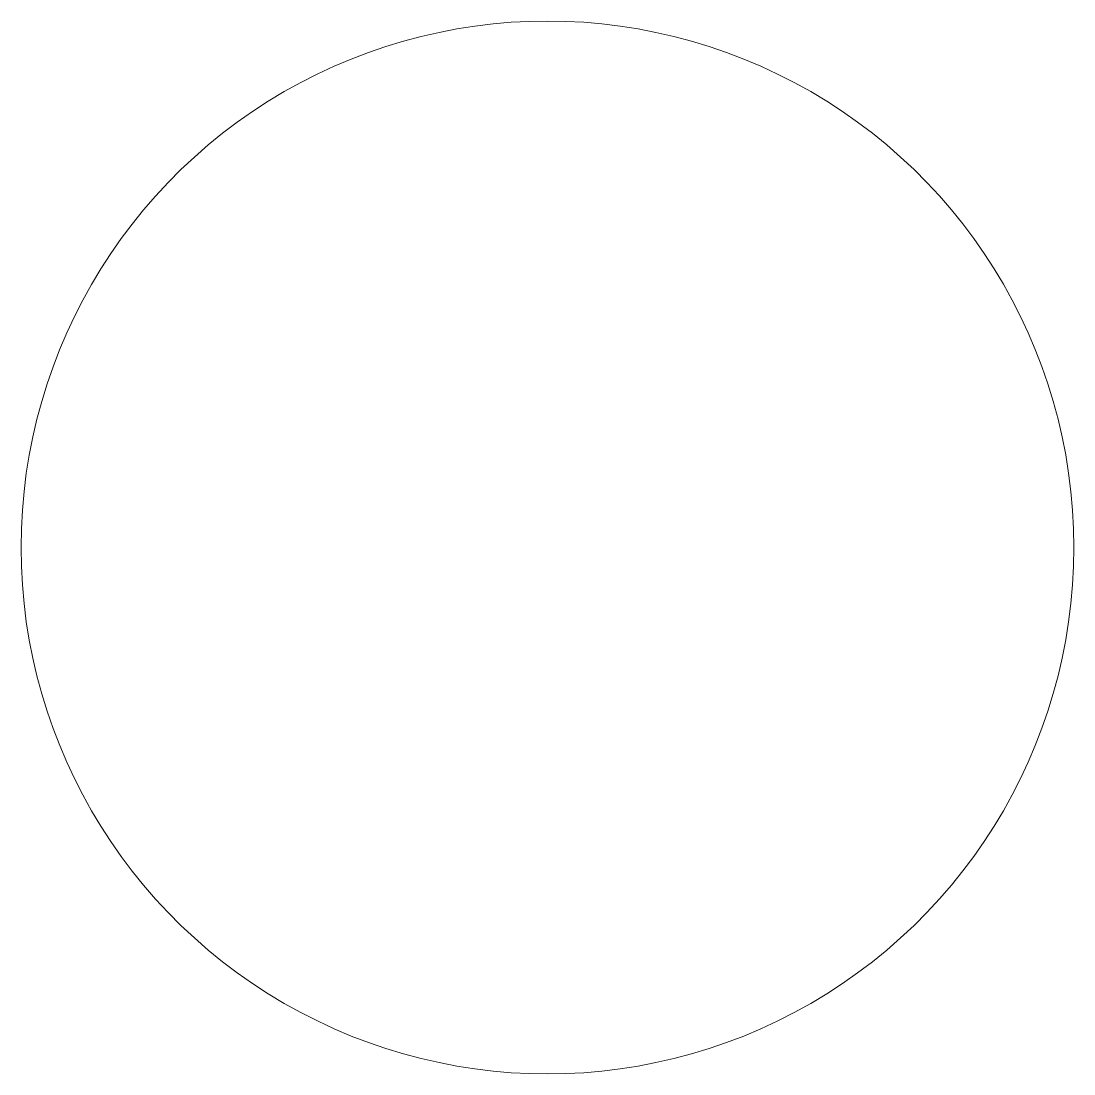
# Model space of a CAD drawing. Header units: centimetres. Extents: x -10.2 to 15.6, y -17 to 17.
# Drawn here: x 6.082 to 6.672, y -1.33 to -0.74 of the extents above; entities that cross this region are included whole.
import ezdxf

# ---------------------------------------------------------------- set-up
doc = ezdxf.new("R2010")
doc.units = ezdxf.units.CM
doc.header["$MEASUREMENT"] = 0
doc.layers.add('layer 1', color=7, linetype='Continuous')

msp = doc.modelspace()

# ---------------------------------------------------------------- linework, layer by layer
at = {"layer": 'layer 1', "color": 1, "lineweight": 9}
msp.add_open_spline([(6.67248, -1.03484), (6.67248, -1.03484), (6.67229, -1.04535), (6.67229, -1.04535), (6.67229, -1.04535), (6.67229, -1.04535), (6.67173, -1.0558), (6.67173, -1.0558), (6.67173, -1.0558), (6.67173, -1.0558), (6.67081, -1.06618), (6.67081, -1.06618), (6.67081, -1.06618), (6.67081, -1.06618), (6.66952, -1.07648), (6.66952, -1.07648), (6.66952, -1.07648), (6.66952, -1.07648), (6.66789, -1.0867), (6.66789, -1.0867), (6.66789, -1.0867), (6.66789, -1.0867), (6.6659, -1.09682), (6.6659, -1.09682), (6.6659, -1.09682), (6.6659, -1.09682), (6.66356, -1.10684), (6.66356, -1.10684), (6.66356, -1.10684), (6.66356, -1.10684), (6.66088, -1.11675), (6.66088, -1.11675), (6.66088, -1.11675), (6.66088, -1.11675), (6.65787, -1.12654), (6.65787, -1.12654), (6.65787, -1.12654), (6.65787, -1.12654), (6.65452, -1.13621), (6.65452, -1.13621), (6.65452, -1.13621), (6.65452, -1.13621), (6.65084, -1.14574), (6.65084, -1.14574), (6.65084, -1.14574), (6.65084, -1.14574), (6.64684, -1.15513), (6.64684, -1.15513), (6.64684, -1.15513), (6.64684, -1.15513), (6.64252, -1.16437), (6.64252, -1.16437), (6.64252, -1.16437), (6.64252, -1.16437), (6.63789, -1.17345), (6.63789, -1.17345), (6.63789, -1.17345), (6.63789, -1.17345), (6.63295, -1.18236), (6.63295, -1.18236), (6.63295, -1.18236), (6.63295, -1.18236), (6.62771, -1.19109), (6.62771, -1.19109), (6.62771, -1.19109), (6.62771, -1.19109), (6.62217, -1.19964), (6.62217, -1.19964), (6.62217, -1.19964), (6.62217, -1.19964), (6.61633, -1.208), (6.61633, -1.208), (6.61633, -1.208), (6.61633, -1.208), (6.6102, -1.21616), (6.6102, -1.21616), (6.6102, -1.21616), (6.6102, -1.21616), (6.60378, -1.22411), (6.60378, -1.22411), (6.60378, -1.22411), (6.60378, -1.22411), (6.59709, -1.23184), (6.59709, -1.23184), (6.59709, -1.23184), (6.59709, -1.23184), (6.59012, -1.23935), (6.59012, -1.23935), (6.59012, -1.23935), (6.59012, -1.23935), (6.58287, -1.24663), (6.58287, -1.24663), (6.58287, -1.24663), (6.58287, -1.24663), (6.57537, -1.25366), (6.57537, -1.25366), (6.57537, -1.25366), (6.57537, -1.25366), (6.56759, -1.26045), (6.56759, -1.26045), (6.56759, -1.26045), (6.56759, -1.26045), (6.55957, -1.26698), (6.55957, -1.26698), (6.55957, -1.26698), (6.55957, -1.26698), (6.55128, -1.27324), (6.55128, -1.27324), (6.55128, -1.27324), (6.55128, -1.27324), (6.54276, -1.27923), (6.54276, -1.27923), (6.54276, -1.27923), (6.54276, -1.27923), (6.53398, -1.28494), (6.53398, -1.28494), (6.53398, -1.28494), (6.53398, -1.28494), (6.52498, -1.29036), (6.52498, -1.29036), (6.52498, -1.29036), (6.52498, -1.29036), (6.51579, -1.29545), (6.51579, -1.29545), (6.51579, -1.29545), (6.51579, -1.29545), (6.50646, -1.30019), (6.50646, -1.30019), (6.50646, -1.30019), (6.50646, -1.30019), (6.49701, -1.30458), (6.49701, -1.30458), (6.49701, -1.30458), (6.49701, -1.30458), (6.48744, -1.30863), (6.48744, -1.30863), (6.48744, -1.30863), (6.48744, -1.30863), (6.47778, -1.31231), (6.47778, -1.31231), (6.47778, -1.31231), (6.47778, -1.31231), (6.46801, -1.31565), (6.46801, -1.31565), (6.46801, -1.31565), (6.46801, -1.31565), (6.45817, -1.31864), (6.45817, -1.31864), (6.45817, -1.31864), (6.45817, -1.31864), (6.44824, -1.32127), (6.44824, -1.32127), (6.44824, -1.32127), (6.44824, -1.32127), (6.43826, -1.32355), (6.43826, -1.32355), (6.43826, -1.32355), (6.43826, -1.32355), (6.42821, -1.32548), (6.42821, -1.32548), (6.42821, -1.32548), (6.42821, -1.32548), (6.41812, -1.32706), (6.41812, -1.32706), (6.41812, -1.32706), (6.41812, -1.32706), (6.40799, -1.32829), (6.40799, -1.32829), (6.40799, -1.32829), (6.40799, -1.32829), (6.39783, -1.3292), (6.39783, -1.3292), (6.39783, -1.3292), (6.39783, -1.3292), (6.38766, -1.3297), (6.38766, -1.3297), (6.38766, -1.3297), (6.38766, -1.3297), (6.37747, -1.32989), (6.37747, -1.32989), (6.37747, -1.32989), (6.37747, -1.32989), (6.36729, -1.3297), (6.36729, -1.3297), (6.36729, -1.3297), (6.36729, -1.3297), (6.35712, -1.3292), (6.35712, -1.3292), (6.35712, -1.3292), (6.35712, -1.3292), (6.34696, -1.32829), (6.34696, -1.32829), (6.34696, -1.32829), (6.34696, -1.32829), (6.33683, -1.32706), (6.33683, -1.32706), (6.33683, -1.32706), (6.33683, -1.32706), (6.32674, -1.32548), (6.32674, -1.32548), (6.32674, -1.32548), (6.32674, -1.32548), (6.31669, -1.32355), (6.31669, -1.32355), (6.31669, -1.32355), (6.31669, -1.32355), (6.30671, -1.32127), (6.30671, -1.32127), (6.30671, -1.32127), (6.30671, -1.32127), (6.29678, -1.31864), (6.29678, -1.31864), (6.29678, -1.31864), (6.29678, -1.31864), (6.28694, -1.31565), (6.28694, -1.31565), (6.28694, -1.31565), (6.28694, -1.31565), (6.27717, -1.31231), (6.27717, -1.31231), (6.27717, -1.31231), (6.27717, -1.31231), (6.2675, -1.30863), (6.2675, -1.30863), (6.2675, -1.30863), (6.2675, -1.30863), (6.25794, -1.30458), (6.25794, -1.30458), (6.25794, -1.30458), (6.25794, -1.30458), (6.24849, -1.30019), (6.24849, -1.30019), (6.24849, -1.30019), (6.24849, -1.30019), (6.23916, -1.29545), (6.23916, -1.29545), (6.23916, -1.29545), (6.23916, -1.29545), (6.22996, -1.29038), (6.22996, -1.29038), (6.22996, -1.29038), (6.22996, -1.29038), (6.22095, -1.28497), (6.22095, -1.28497), (6.22095, -1.28497), (6.22095, -1.28497), (6.21218, -1.27926), (6.21218, -1.27926), (6.21218, -1.27926), (6.21218, -1.27926), (6.20365, -1.27327), (6.20365, -1.27327), (6.20365, -1.27327), (6.20365, -1.27327), (6.19537, -1.26701), (6.19537, -1.26701), (6.19537, -1.26701), (6.19537, -1.26701), (6.18734, -1.26048), (6.18734, -1.26048), (6.18734, -1.26048), (6.18734, -1.26048), (6.17957, -1.25369), (6.17957, -1.25369), (6.17957, -1.25369), (6.17957, -1.25369), (6.17206, -1.24666), (6.17206, -1.24666), (6.17206, -1.24666), (6.17206, -1.24666), (6.16482, -1.23938), (6.16482, -1.23938), (6.16482, -1.23938), (6.16482, -1.23938), (6.15785, -1.23187), (6.15785, -1.23187), (6.15785, -1.23187), (6.15785, -1.23187), (6.15115, -1.22414), (6.15115, -1.22414), (6.15115, -1.22414), (6.15115, -1.22414), (6.14474, -1.21619), (6.14474, -1.21619), (6.14474, -1.21619), (6.14474, -1.21619), (6.13861, -1.20803), (6.13861, -1.20803), (6.13861, -1.20803), (6.13861, -1.20803), (6.13277, -1.19967), (6.13277, -1.19967), (6.13277, -1.19967), (6.13277, -1.19967), (6.12723, -1.19112), (6.12723, -1.19112), (6.12723, -1.19112), (6.12723, -1.19112), (6.12198, -1.18239), (6.12198, -1.18239), (6.12198, -1.18239), (6.12198, -1.18239), (6.11704, -1.17348), (6.11704, -1.17348), (6.11704, -1.17348), (6.11704, -1.17348), (6.11241, -1.1644), (6.11241, -1.1644), (6.11241, -1.1644), (6.11241, -1.1644), (6.1081, -1.15516), (6.1081, -1.15516), (6.1081, -1.15516), (6.1081, -1.15516), (6.1041, -1.14577), (6.1041, -1.14577), (6.1041, -1.14577), (6.1041, -1.14577), (6.10042, -1.13624), (6.10042, -1.13624), (6.10042, -1.13624), (6.10042, -1.13624), (6.09707, -1.12658), (6.09707, -1.12658), (6.09707, -1.12658), (6.09707, -1.12658), (6.09406, -1.11679), (6.09406, -1.11679), (6.09406, -1.11679), (6.09406, -1.11679), (6.09138, -1.10688), (6.09138, -1.10688), (6.09138, -1.10688), (6.09138, -1.10688), (6.08904, -1.09686), (6.08904, -1.09686), (6.08904, -1.09686), (6.08904, -1.09686), (6.08705, -1.08674), (6.08705, -1.08674), (6.08705, -1.08674), (6.08705, -1.08674), (6.08541, -1.07652), (6.08541, -1.07652), (6.08541, -1.07652), (6.08541, -1.07652), (6.08413, -1.06622), (6.08413, -1.06622), (6.08413, -1.06622), (6.08413, -1.06622), (6.08321, -1.05584), (6.08321, -1.05584), (6.08321, -1.05584), (6.08321, -1.05584), (6.08265, -1.04539), (6.08265, -1.04539), (6.08265, -1.04539), (6.08265, -1.04539), (6.08246, -1.0348), (6.08246, -1.0348), (6.08246, -1.0348), (6.08246, -1.0348), (6.08265, -1.0244), (6.08265, -1.0244), (6.08265, -1.0244), (6.08265, -1.0244), (6.08321, -1.01395), (6.08321, -1.01395), (6.08321, -1.01395), (6.08321, -1.01395), (6.08413, -1.00357), (6.08413, -1.00357), (6.08413, -1.00357), (6.08413, -1.00357), (6.08541, -0.99327), (6.08541, -0.99327), (6.08541, -0.99327), (6.08541, -0.99327), (6.08705, -0.98305), (6.08705, -0.98305), (6.08705, -0.98305), (6.08705, -0.98305), (6.08904, -0.97293), (6.08904, -0.97293), (6.08904, -0.97293), (6.08904, -0.97293), (6.09137, -0.96291), (6.09137, -0.96291), (6.09137, -0.96291), (6.09137, -0.96291), (6.09405, -0.953), (6.09405, -0.953), (6.09405, -0.953), (6.09405, -0.953), (6.09707, -0.94321), (6.09707, -0.94321), (6.09707, -0.94321), (6.09707, -0.94321), (6.10042, -0.93355), (6.10042, -0.93355), (6.10042, -0.93355), (6.10042, -0.93355), (6.10409, -0.92402), (6.10409, -0.92402), (6.10409, -0.92402), (6.10409, -0.92402), (6.10809, -0.91463), (6.10809, -0.91463), (6.10809, -0.91463), (6.10809, -0.91463), (6.11241, -0.90539), (6.11241, -0.90539), (6.11241, -0.90539), (6.11241, -0.90539), (6.11704, -0.89631), (6.11704, -0.89631), (6.11704, -0.89631), (6.11704, -0.89631), (6.12198, -0.8874), (6.12198, -0.8874), (6.12198, -0.8874), (6.12198, -0.8874), (6.12722, -0.87867), (6.12722, -0.87867), (6.12722, -0.87867), (6.12722, -0.87867), (6.13277, -0.87012), (6.13277, -0.87012), (6.13277, -0.87012), (6.13277, -0.87012), (6.13861, -0.86176), (6.13861, -0.86176), (6.13861, -0.86176), (6.13861, -0.86176), (6.14474, -0.85359), (6.14474, -0.85359), (6.14474, -0.85359), (6.14474, -0.85359), (6.15115, -0.84564), (6.15115, -0.84564), (6.15115, -0.84564), (6.15115, -0.84564), (6.15785, -0.83791), (6.15785, -0.83791), (6.15785, -0.83791), (6.15785, -0.83791), (6.16482, -0.8304), (6.16482, -0.8304), (6.16482, -0.8304), (6.16482, -0.8304), (6.17206, -0.82312), (6.17206, -0.82312), (6.17206, -0.82312), (6.17206, -0.82312), (6.17957, -0.81609), (6.17957, -0.81609), (6.17957, -0.81609), (6.17957, -0.81609), (6.18734, -0.8093), (6.18734, -0.8093), (6.18734, -0.8093), (6.18734, -0.8093), (6.19537, -0.80277), (6.19537, -0.80277), (6.19537, -0.80277), (6.19537, -0.80277), (6.20365, -0.79651), (6.20365, -0.79651), (6.20365, -0.79651), (6.20365, -0.79651), (6.21218, -0.79052), (6.21218, -0.79052), (6.21218, -0.79052), (6.21218, -0.79052), (6.22095, -0.78481), (6.22095, -0.78481), (6.22095, -0.78481), (6.22095, -0.78481), (6.22996, -0.77939), (6.22996, -0.77939), (6.22996, -0.77939), (6.22996, -0.77939), (6.23915, -0.7743), (6.23915, -0.7743), (6.23915, -0.7743), (6.23915, -0.7743), (6.24848, -0.76956), (6.24848, -0.76956), (6.24848, -0.76956), (6.24848, -0.76956), (6.25793, -0.76517), (6.25793, -0.76517), (6.25793, -0.76517), (6.25793, -0.76517), (6.26749, -0.76113), (6.26749, -0.76113), (6.26749, -0.76113), (6.26749, -0.76113), (6.27716, -0.75744), (6.27716, -0.75744), (6.27716, -0.75744), (6.27716, -0.75744), (6.28693, -0.7541), (6.28693, -0.7541), (6.28693, -0.7541), (6.28693, -0.7541), (6.29677, -0.75111), (6.29677, -0.75111), (6.29677, -0.75111), (6.29677, -0.75111), (6.3067, -0.74848), (6.3067, -0.74848), (6.3067, -0.74848), (6.3067, -0.74848), (6.31668, -0.74621), (6.31668, -0.74621), (6.31668, -0.74621), (6.31668, -0.74621), (6.32673, -0.74427), (6.32673, -0.74427), (6.32673, -0.74427), (6.32673, -0.74427), (6.33682, -0.74269), (6.33682, -0.74269), (6.33682, -0.74269), (6.33682, -0.74269), (6.34694, -0.74146), (6.34694, -0.74146), (6.34694, -0.74146), (6.34694, -0.74146), (6.3571, -0.74056), (6.3571, -0.74056), (6.3571, -0.74056), (6.3571, -0.74056), (6.36728, -0.74006), (6.36728, -0.74006), (6.36728, -0.74006), (6.36728, -0.74006), (6.37746, -0.73986), (6.37746, -0.73986), (6.37746, -0.73986), (6.37746, -0.73986), (6.38765, -0.74006), (6.38765, -0.74006), (6.38765, -0.74006), (6.38765, -0.74006), (6.39782, -0.74056), (6.39782, -0.74056), (6.39782, -0.74056), (6.39782, -0.74056), (6.40798, -0.74146), (6.40798, -0.74146), (6.40798, -0.74146), (6.40798, -0.74146), (6.41811, -0.74269), (6.41811, -0.74269), (6.41811, -0.74269), (6.41811, -0.74269), (6.4282, -0.74427), (6.4282, -0.74427), (6.4282, -0.74427), (6.4282, -0.74427), (6.43824, -0.74621), (6.43824, -0.74621), (6.43824, -0.74621), (6.43824, -0.74621), (6.44823, -0.74848), (6.44823, -0.74848), (6.44823, -0.74848), (6.44823, -0.74848), (6.45815, -0.75111), (6.45815, -0.75111), (6.45815, -0.75111), (6.45815, -0.75111), (6.468, -0.7541), (6.468, -0.7541), (6.468, -0.7541), (6.468, -0.7541), (6.47776, -0.75744), (6.47776, -0.75744), (6.47776, -0.75744), (6.47776, -0.75744), (6.48743, -0.76113), (6.48743, -0.76113), (6.48743, -0.76113), (6.48743, -0.76113), (6.49699, -0.76517), (6.49699, -0.76517), (6.49699, -0.76517), (6.49699, -0.76517), (6.50645, -0.76956), (6.50645, -0.76956), (6.50645, -0.76956), (6.50645, -0.76956), (6.51577, -0.7743), (6.51577, -0.7743), (6.51577, -0.7743), (6.51577, -0.7743), (6.52497, -0.77939), (6.52497, -0.77939), (6.52497, -0.77939), (6.52497, -0.77939), (6.52497, -0.77936), (6.52497, -0.77936), (6.52497, -0.77936), (6.52497, -0.77936), (6.53398, -0.78478), (6.53398, -0.78478), (6.53398, -0.78478), (6.53398, -0.78478), (6.54275, -0.79049), (6.54275, -0.79049), (6.54275, -0.79049), (6.54275, -0.79049), (6.55128, -0.79648), (6.55128, -0.79648), (6.55128, -0.79648), (6.55128, -0.79648), (6.55956, -0.80274), (6.55956, -0.80274), (6.55956, -0.80274), (6.55956, -0.80274), (6.56759, -0.80927), (6.56759, -0.80927), (6.56759, -0.80927), (6.56759, -0.80927), (6.57536, -0.81606), (6.57536, -0.81606), (6.57536, -0.81606), (6.57536, -0.81606), (6.58287, -0.82309), (6.58287, -0.82309), (6.58287, -0.82309), (6.58287, -0.82309), (6.59011, -0.83037), (6.59011, -0.83037), (6.59011, -0.83037), (6.59011, -0.83037), (6.59709, -0.83788), (6.59709, -0.83788), (6.59709, -0.83788), (6.59709, -0.83788), (6.60378, -0.84561), (6.60378, -0.84561), (6.60378, -0.84561), (6.60378, -0.84561), (6.61019, -0.85356), (6.61019, -0.85356), (6.61019, -0.85356), (6.61019, -0.85356), (6.61632, -0.86172), (6.61632, -0.86172), (6.61632, -0.86172), (6.61632, -0.86172), (6.62216, -0.87008), (6.62216, -0.87008), (6.62216, -0.87008), (6.62216, -0.87008), (6.62771, -0.87863), (6.62771, -0.87863), (6.62771, -0.87863), (6.62771, -0.87863), (6.63295, -0.88736), (6.63295, -0.88736), (6.63295, -0.88736), (6.63295, -0.88736), (6.63789, -0.89627), (6.63789, -0.89627), (6.63789, -0.89627), (6.63789, -0.89627), (6.64252, -0.90535), (6.64252, -0.90535), (6.64252, -0.90535), (6.64252, -0.90535), (6.64684, -0.91459), (6.64684, -0.91459), (6.64684, -0.91459), (6.64684, -0.91459), (6.65084, -0.92398), (6.65084, -0.92398), (6.65084, -0.92398), (6.65084, -0.92398), (6.65452, -0.93351), (6.65452, -0.93351), (6.65452, -0.93351), (6.65452, -0.93351), (6.65786, -0.94317), (6.65786, -0.94317), (6.65786, -0.94317), (6.65786, -0.94317), (6.66088, -0.95296), (6.66088, -0.95296), (6.66088, -0.95296), (6.66088, -0.95296), (6.66356, -0.96287), (6.66356, -0.96287), (6.66356, -0.96287), (6.66356, -0.96287), (6.6659, -0.97289), (6.6659, -0.97289), (6.6659, -0.97289), (6.6659, -0.97289), (6.66788, -0.98302), (6.66788, -0.98302), (6.66788, -0.98302), (6.66788, -0.98302), (6.66952, -0.99323), (6.66952, -0.99323), (6.66952, -0.99323), (6.66952, -0.99323), (6.6708, -1.00354), (6.6708, -1.00354), (6.6708, -1.00354), (6.6708, -1.00354), (6.67172, -1.01392), (6.67172, -1.01392), (6.67172, -1.01392), (6.67172, -1.01392), (6.67229, -1.02436), (6.67229, -1.02436), (6.67229, -1.02436), (6.67229, -1.02436), (6.67248, -1.03487), (6.67248, -1.03487)], degree=3, knots=[0, 0, 0, 0, 0.005495, 0.005495, 0.005495, 0.005495, 0.010989, 0.010989, 0.010989, 0.010989, 0.016484, 0.016484, 0.016484, 0.016484, 0.021978, 0.021978, 0.021978, 0.021978, 0.027473, 0.027473, 0.027473, 0.027473, 0.032967, 0.032967, 0.032967, 0.032967, 0.038462, 0.038462, 0.038462, 0.038462, 0.043956, 0.043956, 0.043956, 0.043956, 0.049451, 0.049451, 0.049451, 0.049451, 0.054945, 0.054945, 0.054945, 0.054945, 0.06044, 0.06044, 0.06044, 0.06044, 0.065934, 0.065934, 0.065934, 0.065934, 0.071429, 0.071429, 0.071429, 0.071429, 0.076923, 0.076923, 0.076923, 0.076923, 0.082418, 0.082418, 0.082418, 0.082418, 0.087912, 0.087912, 0.087912, 0.087912, 0.093407, 0.093407, 0.093407, 0.093407, 0.098901, 0.098901, 0.098901, 0.098901, 0.104396, 0.104396, 0.104396, 0.104396, 0.10989, 0.10989, 0.10989, 0.10989, 0.115385, 0.115385, 0.115385, 0.115385, 0.120879, 0.120879, 0.120879, 0.120879, 0.126374, 0.126374, 0.126374, 0.126374, 0.131868, 0.131868, 0.131868, 0.131868, 0.137363, 0.137363, 0.137363, 0.137363, 0.142857, 0.142857, 0.142857, 0.142857, 0.148352, 0.148352, 0.148352, 0.148352, 0.153846, 0.153846, 0.153846, 0.153846, 0.159341, 0.159341, 0.159341, 0.159341, 0.164835, 0.164835, 0.164835, 0.164835, 0.17033, 0.17033, 0.17033, 0.17033, 0.175824, 0.175824, 0.175824, 0.175824, 0.181319, 0.181319, 0.181319, 0.181319, 0.186813, 0.186813, 0.186813, 0.186813, 0.192308, 0.192308, 0.192308, 0.192308, 0.197802, 0.197802, 0.197802, 0.197802, 0.203297, 0.203297, 0.203297, 0.203297, 0.208791, 0.208791, 0.208791, 0.208791, 0.214286, 0.214286, 0.214286, 0.214286, 0.21978, 0.21978, 0.21978, 0.21978, 0.225275, 0.225275, 0.225275, 0.225275, 0.230769, 0.230769, 0.230769, 0.230769, 0.236264, 0.236264, 0.236264, 0.236264, 0.241758, 0.241758, 0.241758, 0.241758, 0.247253, 0.247253, 0.247253, 0.247253, 0.252747, 0.252747, 0.252747, 0.252747, 0.258242, 0.258242, 0.258242, 0.258242, 0.263736, 0.263736, 0.263736, 0.263736, 0.269231, 0.269231, 0.269231, 0.269231, 0.274725, 0.274725, 0.274725, 0.274725, 0.28022, 0.28022, 0.28022, 0.28022, 0.285714, 0.285714, 0.285714, 0.285714, 0.291209, 0.291209, 0.291209, 0.291209, 0.296703, 0.296703, 0.296703, 0.296703, 0.302198, 0.302198, 0.302198, 0.302198, 0.307692, 0.307692, 0.307692, 0.307692, 0.313187, 0.313187, 0.313187, 0.313187, 0.318681, 0.318681, 0.318681, 0.318681, 0.324176, 0.324176, 0.324176, 0.324176, 0.32967, 0.32967, 0.32967, 0.32967, 0.335165, 0.335165, 0.335165, 0.335165, 0.340659, 0.340659, 0.340659, 0.340659, 0.346154, 0.346154, 0.346154, 0.346154, 0.351648, 0.351648, 0.351648, 0.351648, 0.357143, 0.357143, 0.357143, 0.357143, 0.362637, 0.362637, 0.362637, 0.362637, 0.368132, 0.368132, 0.368132, 0.368132, 0.373626, 0.373626, 0.373626, 0.373626, 0.379121, 0.379121, 0.379121, 0.379121, 0.384615, 0.384615, 0.384615, 0.384615, 0.39011, 0.39011, 0.39011, 0.39011, 0.395604, 0.395604, 0.395604, 0.395604, 0.401099, 0.401099, 0.401099, 0.401099, 0.406593, 0.406593, 0.406593, 0.406593, 0.412088, 0.412088, 0.412088, 0.412088, 0.417582, 0.417582, 0.417582, 0.417582, 0.423077, 0.423077, 0.423077, 0.423077, 0.428571, 0.428571, 0.428571, 0.428571, 0.434066, 0.434066, 0.434066, 0.434066, 0.43956, 0.43956, 0.43956, 0.43956, 0.445055, 0.445055, 0.445055, 0.445055, 0.450549, 0.450549, 0.450549, 0.450549, 0.456044, 0.456044, 0.456044, 0.456044, 0.461538, 0.461538, 0.461538, 0.461538, 0.467033, 0.467033, 0.467033, 0.467033, 0.472527, 0.472527, 0.472527, 0.472527, 0.478022, 0.478022, 0.478022, 0.478022, 0.483516, 0.483516, 0.483516, 0.483516, 0.489011, 0.489011, 0.489011, 0.489011, 0.494505, 0.494505, 0.494505, 0.494505, 0.5, 0.5, 0.5, 0.5, 0.505495, 0.505495, 0.505495, 0.505495, 0.510989, 0.510989, 0.510989, 0.510989, 0.516484, 0.516484, 0.516484, 0.516484, 0.521978, 0.521978, 0.521978, 0.521978, 0.527473, 0.527473, 0.527473, 0.527473, 0.532967, 0.532967, 0.532967, 0.532967, 0.538462, 0.538462, 0.538462, 0.538462, 0.543956, 0.543956, 0.543956, 0.543956, 0.549451, 0.549451, 0.549451, 0.549451, 0.554945, 0.554945, 0.554945, 0.554945, 0.56044, 0.56044, 0.56044, 0.56044, 0.565934, 0.565934, 0.565934, 0.565934, 0.571429, 0.571429, 0.571429, 0.571429, 0.576923, 0.576923, 0.576923, 0.576923, 0.582418, 0.582418, 0.582418, 0.582418, 0.587912, 0.587912, 0.587912, 0.587912, 0.593407, 0.593407, 0.593407, 0.593407, 0.598901, 0.598901, 0.598901, 0.598901, 0.604396, 0.604396, 0.604396, 0.604396, 0.60989, 0.60989, 0.60989, 0.60989, 0.615385, 0.615385, 0.615385, 0.615385, 0.620879, 0.620879, 0.620879, 0.620879, 0.626374, 0.626374, 0.626374, 0.626374, 0.631868, 0.631868, 0.631868, 0.631868, 0.637363, 0.637363, 0.637363, 0.637363, 0.642857, 0.642857, 0.642857, 0.642857, 0.648352, 0.648352, 0.648352, 0.648352, 0.653846, 0.653846, 0.653846, 0.653846, 0.659341, 0.659341, 0.659341, 0.659341, 0.664835, 0.664835, 0.664835, 0.664835, 0.67033, 0.67033, 0.67033, 0.67033, 0.675824, 0.675824, 0.675824, 0.675824, 0.681319, 0.681319, 0.681319, 0.681319, 0.686813, 0.686813, 0.686813, 0.686813, 0.692308, 0.692308, 0.692308, 0.692308, 0.697802, 0.697802, 0.697802, 0.697802, 0.703297, 0.703297, 0.703297, 0.703297, 0.708791, 0.708791, 0.708791, 0.708791, 0.714286, 0.714286, 0.714286, 0.714286, 0.71978, 0.71978, 0.71978, 0.71978, 0.725275, 0.725275, 0.725275, 0.725275, 0.730769, 0.730769, 0.730769, 0.730769, 0.736264, 0.736264, 0.736264, 0.736264, 0.741758, 0.741758, 0.741758, 0.741758, 0.747253, 0.747253, 0.747253, 0.747253, 0.752747, 0.752747, 0.752747, 0.752747, 0.758242, 0.758242, 0.758242, 0.758242, 0.763736, 0.763736, 0.763736, 0.763736, 0.769231, 0.769231, 0.769231, 0.769231, 0.774725, 0.774725, 0.774725, 0.774725, 0.78022, 0.78022, 0.78022, 0.78022, 0.785714, 0.785714, 0.785714, 0.785714, 0.791209, 0.791209, 0.791209, 0.791209, 0.796703, 0.796703, 0.796703, 0.796703, 0.802198, 0.802198, 0.802198, 0.802198, 0.807692, 0.807692, 0.807692, 0.807692, 0.813187, 0.813187, 0.813187, 0.813187, 0.818681, 0.818681, 0.818681, 0.818681, 0.824176, 0.824176, 0.824176, 0.824176, 0.82967, 0.82967, 0.82967, 0.82967, 0.835165, 0.835165, 0.835165, 0.835165, 0.840659, 0.840659, 0.840659, 0.840659, 0.846154, 0.846154, 0.846154, 0.846154, 0.851648, 0.851648, 0.851648, 0.851648, 0.857143, 0.857143, 0.857143, 0.857143, 0.862637, 0.862637, 0.862637, 0.862637, 0.868132, 0.868132, 0.868132, 0.868132, 0.873626, 0.873626, 0.873626, 0.873626, 0.879121, 0.879121, 0.879121, 0.879121, 0.884615, 0.884615, 0.884615, 0.884615, 0.89011, 0.89011, 0.89011, 0.89011, 0.895604, 0.895604, 0.895604, 0.895604, 0.901099, 0.901099, 0.901099, 0.901099, 0.906593, 0.906593, 0.906593, 0.906593, 0.912088, 0.912088, 0.912088, 0.912088, 0.917582, 0.917582, 0.917582, 0.917582, 0.923077, 0.923077, 0.923077, 0.923077, 0.928571, 0.928571, 0.928571, 0.928571, 0.934066, 0.934066, 0.934066, 0.934066, 0.93956, 0.93956, 0.93956, 0.93956, 0.945055, 0.945055, 0.945055, 0.945055, 0.950549, 0.950549, 0.950549, 0.950549, 0.956044, 0.956044, 0.956044, 0.956044, 0.961538, 0.961538, 0.961538, 0.961538, 0.967033, 0.967033, 0.967033, 0.967033, 0.972527, 0.972527, 0.972527, 0.972527, 0.978022, 0.978022, 0.978022, 0.978022, 0.983516, 0.983516, 0.983516, 0.983516, 0.989011, 0.989011, 0.989011, 0.989011, 1, 1, 1, 1], dxfattribs=at)

doc.saveas('drawing.dxf')
